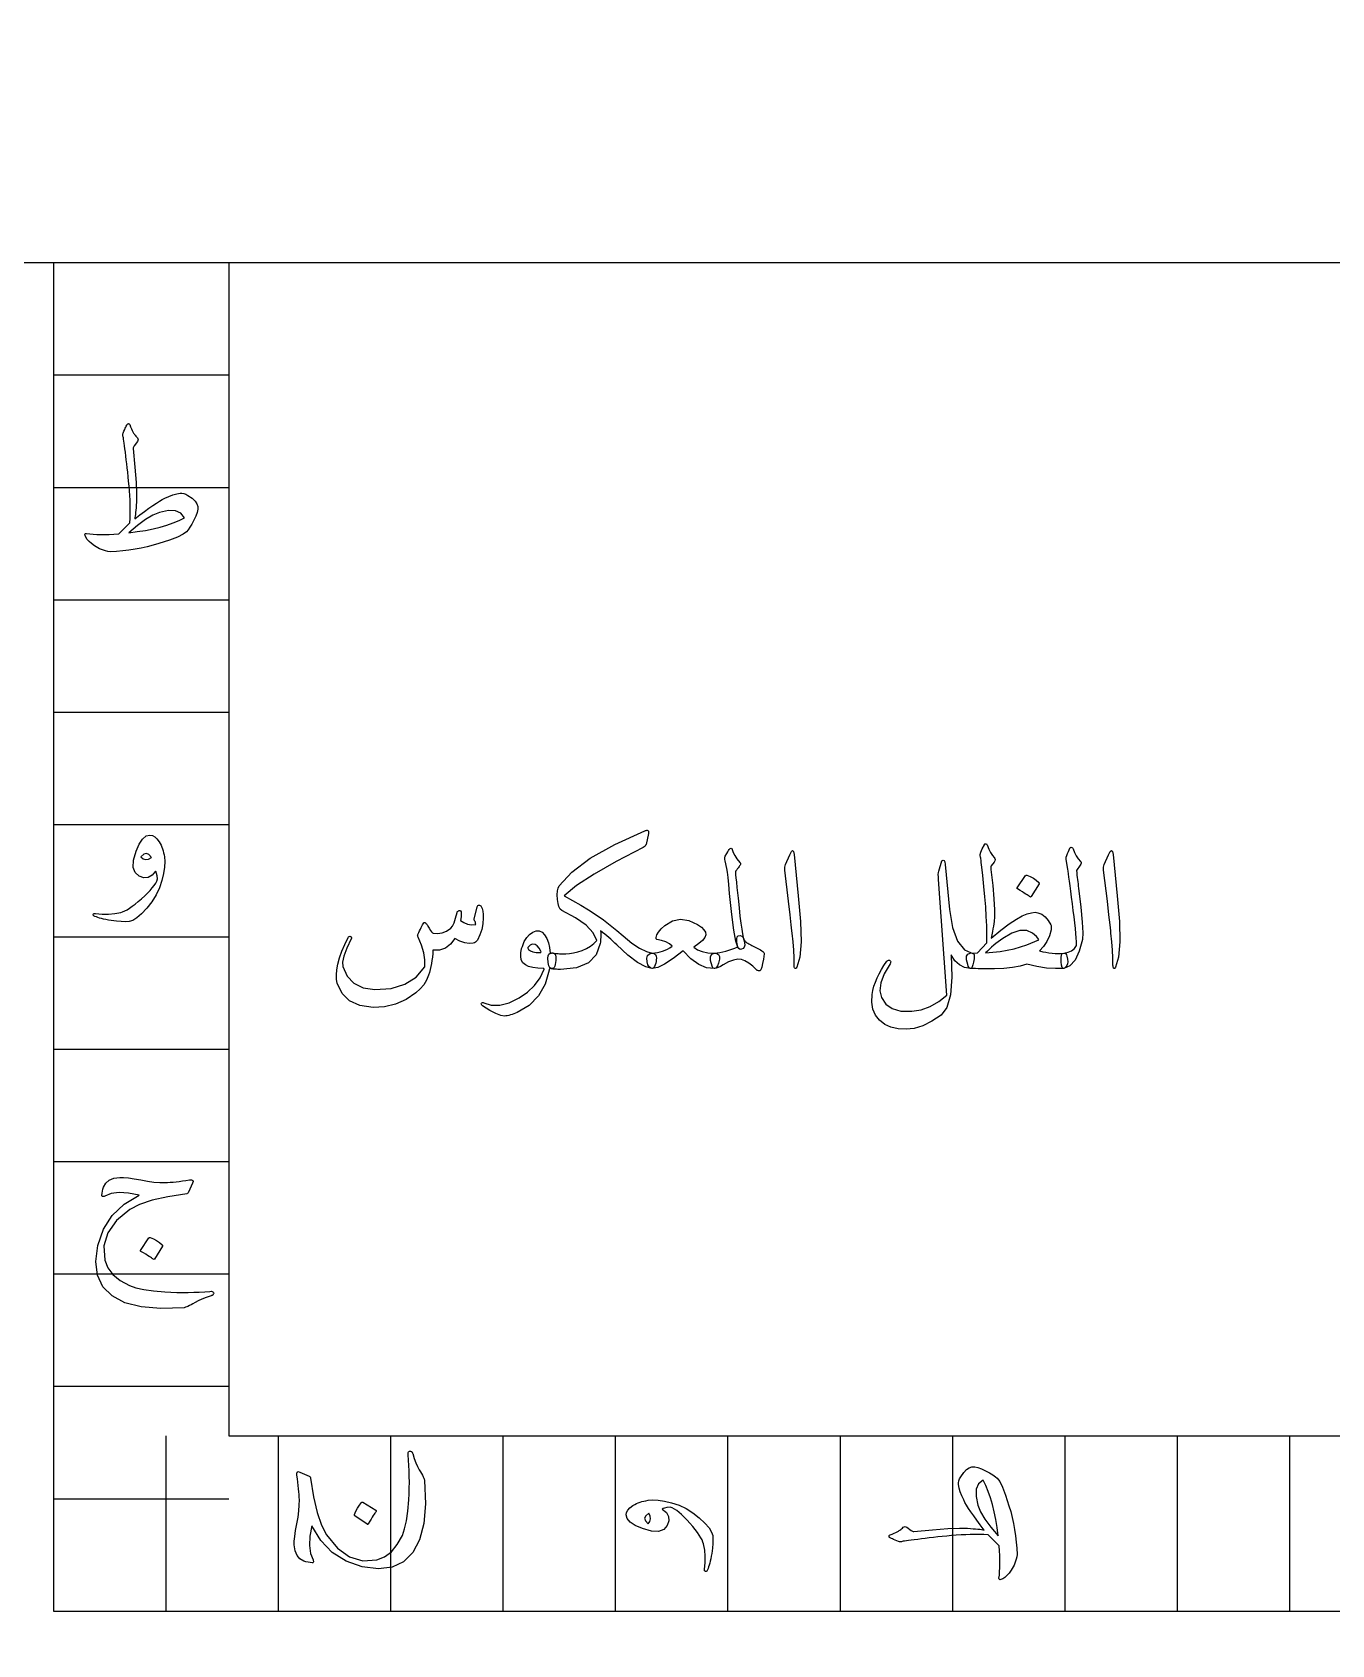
# Model space of a CAD drawing. Header units: millimetres. Extents: x -86 to 86, y -85 to 109.
# Drawn here: x -53.1 to -2.7, y -53.6 to 8.9 of the extents above; entities that cross this region are included whole.
import ezdxf

# ---------------------------------------------------------------- set-up
doc = ezdxf.new("R2010")
doc.units = ezdxf.units.MM
for name, color, linetype in [('CUT_OUTER', 1, 'Continuous'), ('ENGRAVE', 7, 'Continuous'), ('TEXT', 5, 'Continuous')]:
    doc.layers.add(name, color=color, linetype=linetype)

msp = doc.modelspace()

# ---------------------------------------------------------------- linework, layer by layer
at = {"layer": 'CUT_OUTER'}
msp.add_arc((0.0001, -0.0001), 84.9999, 179.936691, 0.00008, dxfattribs=at)
at = {"layer": 'ENGRAVE'}
for points in [[(-76.925, 0), (76.925, 0)], [(-52.309, 0), (-52.309, -52.309), (52.309, -52.309), (52.309, 0)], [(-52.309, 0), (-45.5088, 0)], [(-45.5088, 0), (-45.5088, -45.5088), (45.5088, -45.5088), (45.5088, 0)], [(-52.309, -4.3591), (-45.5088, -4.3591)], [(-52.309, -8.7182), (-45.5088, -8.7182)], [(-52.309, -13.0772), (-45.5088, -13.0772)], [(-52.309, -17.4363), (-45.5088, -17.4363)], [(-52.309, -21.7954), (-45.5088, -21.7954)], [(-52.309, -26.1545), (-45.5088, -26.1545)], [(-52.309, -30.5136), (-45.5088, -30.5136)], [(-52.309, -34.8727), (-45.5088, -34.8727)], [(-52.309, -39.2318), (-45.5088, -39.2318)], [(-52.309, -43.5908), (-45.5088, -43.5908)], [(-47.9499, -52.309), (-47.9499, -45.5088)], [(-43.5908, -52.309), (-43.5908, -45.5088)], [(-39.2318, -52.309), (-39.2318, -45.5088)], [(-34.8727, -52.309), (-34.8727, -45.5088)], [(-30.5136, -52.309), (-30.5136, -45.5088)], [(-26.1545, -52.309), (-26.1545, -45.5088)], [(-21.7954, -52.309), (-21.7954, -45.5088)], [(-17.4363, -52.309), (-17.4363, -45.5088)], [(-13.0772, -52.309), (-13.0772, -45.5088)], [(-8.7182, -52.309), (-8.7182, -45.5088)], [(-4.3591, -52.309), (-4.3591, -45.5088)], [(-52.309, -47.9499), (-45.5088, -47.9499)]]:
    msp.add_lwpolyline(points, dxfattribs=at)
for radius in [83.3, 83.3, 81.0687, 76.925, 76.925]:
    msp.add_circle((0, 0), radius, dxfattribs=at)
at = {"layer": 'TEXT'}
for points in [[(-49.6131, -6.6149), (-49.5818, -6.5433), (-49.5538, -6.48), (-49.5292, -6.4249), (-49.5078, -6.378), (-49.4901, -6.3397), (-49.4765, -6.3105), (-49.467, -6.2904), (-49.4617, -6.2793), (-49.4506, -6.2649), (-49.437, -6.2546), (-49.421, -6.2484), (-49.4025, -6.2464), (-49.3873, -6.2488), (-49.3745, -6.2562), (-49.3642, -6.2686), (-49.3564, -6.2859), (-49.3219, -6.3698), (-49.2906, -6.4438), (-49.2626, -6.508), (-49.238, -6.5622), (-49.2238, -6.5861), (-49.2075, -6.6116), (-49.1892, -6.6388), (-49.1689, -6.6675), (-49.146, -6.698), (-49.1203, -6.7301), (-49.0917, -6.7638), (-49.0603, -6.7992), (-49.0405, -6.8349), (-49.034, -6.8699), (-49.0405, -6.904), (-49.0603, -6.9374), (-49.1853, -7.1019), (-49.2022, -7.1286), (-49.2133, -7.1562), (-49.2186, -7.1845), (-49.2182, -7.2137), (-49.1541, -7.938), (-49.1129, -8.525), (-49.0948, -8.9745), (-49.0998, -9.2867), (-49.1065, -9.4033), (-49.1137, -9.5096), (-49.1214, -9.6057), (-49.1294, -9.6914), (-49.1378, -9.7673), (-49.1466, -9.8337), (-49.1559, -9.8907), (-49.1656, -9.9382), (-48.9688, -9.7877), (-48.7863, -9.6519), (-48.6183, -9.531), (-48.4647, -9.4249), (-48.3259, -9.3332), (-48.2023, -9.2554), (-48.0939, -9.1917), (-48.0008, -9.1419), (-47.835, -9.0679), (-47.6799, -9.0103), (-47.5356, -8.9692), (-47.4019, -8.9445), (-47.3312, -8.9424), (-47.2571, -8.956), (-47.1798, -8.9852), (-47.0992, -9.0301), (-46.9396, -9.1432), (-46.8228, -9.2522), (-46.7488, -9.357), (-46.7175, -9.4578), (-46.7196, -9.5701), (-46.7455, -9.6964), (-46.7952, -9.8366), (-46.8689, -9.9909), (-46.9511, -10.1426), (-47.0268, -10.2689), (-47.0959, -10.3697), (-47.1584, -10.4449), (-47.2867, -10.5399), (-47.5072, -10.6473), (-47.8198, -10.767), (-48.2245, -10.899), (-48.4501, -10.9644), (-48.6794, -11.0224), (-48.9124, -11.073), (-49.1491, -11.1162), (-49.3887, -11.1524), (-49.6303, -11.182), (-49.874, -11.205), (-50.1198, -11.2215), (-50.2097, -11.2034), (-50.295, -11.182), (-50.3758, -11.1573), (-50.4521, -11.1293), (-50.5247, -11.0981), (-50.5944, -11.0635), (-50.6613, -11.0257), (-50.7252, -10.9846), (-50.8375, -10.9023), (-50.9309, -10.82), (-51.0053, -10.7378), (-51.0608, -10.6555), (-51.0913, -10.5872), (-51.097, -10.5403), (-51.0781, -10.5148), (-51.0345, -10.5107), (-50.9113, -10.5253), (-50.7787, -10.5362), (-50.6366, -10.5434), (-50.485, -10.5469), (-50.324, -10.5467), (-50.1535, -10.5428), (-49.9736, -10.5352), (-49.7842, -10.5239), (-49.3498, -10.0961), (-49.3418, -9.9242), (-49.3375, -9.7507), (-49.3369, -9.5754), (-49.34, -9.3986), (-49.3463, -9.2197), (-49.3556, -9.0383), (-49.3677, -8.8544), (-49.3827, -8.6681), (-49.3996, -8.4836), (-49.4173, -8.3053), (-49.4358, -8.1332), (-49.4551, -7.9673), (-49.4745, -7.807), (-49.493, -7.6522), (-49.5106, -7.5027), (-49.5275, -7.3585), (-49.5433, -7.2251), (-49.5579, -7.1076), (-49.5713, -7.0062), (-49.5834, -6.9209), (-49.5943, -6.8512), (-49.604, -6.7967), (-49.6124, -6.7574), (-49.6196, -6.7333), (-49.6242, -6.7062), (-49.6246, -6.6774), (-49.6209, -6.647), (-49.6131, -6.6149)], [(-48.2048, -9.6947), (-48.4594, -9.8004), (-48.7427, -9.9662), (-49.0549, -10.192), (-49.3959, -10.4778), (-49.0654, -10.4369), (-48.7518, -10.3865), (-48.455, -10.3267), (-48.1752, -10.2574), (-47.9125, -10.1794), (-47.6676, -10.0937), (-47.4404, -10.0001), (-47.2308, -9.8987), (-47.3731, -9.7231), (-47.5829, -9.6306), (-47.8601, -9.6211), (-48.2048, -9.6947)], [(-49.1129, -22.8378), (-48.9928, -22.5589), (-48.8628, -22.3607), (-48.723, -22.243), (-48.5733, -22.206), (-48.4795, -22.2225), (-48.389, -22.2718), (-48.3018, -22.3541), (-48.2179, -22.4692), (-48.1776, -22.5359), (-48.1423, -22.6042), (-48.1118, -22.6741), (-48.0863, -22.7456), (-48.0645, -22.8193), (-48.0452, -22.8954), (-48.0283, -22.9739), (-48.0139, -23.0549), (-48.0004, -23.2355), (-48.0123, -23.4481), (-48.0497, -23.6929), (-48.1126, -23.9697), (-48.2056, -24.2563), (-48.3331, -24.5307), (-48.4951, -24.7927), (-48.6917, -25.0423), (-48.8978, -25.2599), (-49.0817, -25.4191), (-49.2433, -25.5199), (-49.3827, -25.5622), (-49.525, -25.5696), (-49.6887, -25.5655), (-49.8738, -25.5499), (-50.0803, -25.5227), (-50.185, -25.5057), (-50.2818, -25.4874), (-50.3709, -25.4678), (-50.4521, -25.4471), (-50.5259, -25.4259), (-50.5928, -25.4051), (-50.6526, -25.3848), (-50.7055, -25.3648), (-50.7367, -25.3475), (-50.7581, -25.3286), (-50.7696, -25.308), (-50.7713, -25.2858), (-50.761, -25.2636), (-50.7433, -25.2496), (-50.7182, -25.2439), (-50.6857, -25.2463), (-50.432, -25.271), (-50.1839, -25.2727), (-49.9417, -25.2513), (-49.7052, -25.2069), (-49.6322, -25.1842), (-49.5514, -25.1493), (-49.4627, -25.102), (-49.3663, -25.0423), (-49.262, -24.9704), (-49.1499, -24.886), (-49.03, -24.7894), (-48.9023, -24.6804), (-48.7773, -24.5677), (-48.6654, -24.4599), (-48.5667, -24.3571), (-48.4812, -24.2592), (-48.4092, -24.1659), (-48.3512, -24.0766), (-48.3072, -23.9915), (-48.2772, -23.9104), (-48.2944, -23.7879), (-48.3134, -23.6966), (-48.3339, -23.6365), (-48.3561, -23.6077), (-48.4898, -23.7653), (-48.6407, -23.8496), (-48.809, -23.8607), (-48.9945, -23.7986), (-49.1475, -23.6645), (-49.2182, -23.4597), (-49.2067, -23.1841), (-49.1129, -22.8378)], [(-32.992, -26.7797), (-32.9784, -26.7809), (-32.9508, -26.7846), (-32.9093, -26.7908), (-32.8538, -26.7994), (-32.8186, -26.8025), (-32.7789, -26.8052), (-32.7347, -26.8074), (-32.686, -26.8093), (-32.6323, -26.8107), (-32.5733, -26.8118), (-32.5089, -26.8124), (-32.4392, -26.8126), (-32.296, -26.8044), (-32.143, -26.7797), (-31.9802, -26.7385), (-31.8074, -26.681), (-31.6413, -26.6073), (-31.4915, -26.5181), (-31.3583, -26.4132), (-31.2415, -26.2927), (-31.3858, -25.9957), (-31.661, -25.7037), (-32.0669, -25.4166), (-32.6037, -25.1345), (-32.6633, -25.0752), (-32.7106, -24.9831), (-32.7456, -24.8581), (-32.7682, -24.7001), (-32.7764, -24.522), (-32.7682, -24.376), (-32.7435, -24.2621), (-32.7024, -24.1803), (-32.2109, -23.6419), (-31.4932, -23.1059), (-30.5492, -22.5725), (-29.3791, -22.0415), (-29.3511, -22.0329), (-29.3265, -22.0267), (-29.3051, -22.023), (-29.287, -22.0218), (-29.2639, -22.0259), (-29.2475, -22.0382), (-29.2376, -22.0588), (-29.2343, -22.0876), (-29.2347, -22.1061), (-29.236, -22.1221), (-29.238, -22.1357), (-29.2409, -22.1468), (-29.333, -22.568), (-29.347, -22.6025), (-29.3692, -22.6338), (-29.3997, -22.6617), (-29.4383, -22.6864), (-30.4867, -23.226), (-31.3484, -23.7196), (-32.0233, -24.1671), (-32.5116, -24.5685), (-32.1821, -24.7425), (-31.865, -24.9222), (-31.5602, -25.1077), (-31.2678, -25.299), (-30.9873, -25.496), (-30.7183, -25.6988), (-30.4608, -25.9073), (-30.2149, -26.1216), (-29.8829, -26.3976), (-29.5847, -26.6003), (-29.3203, -26.7299), (-29.0895, -26.7863), (-29.0204, -26.806), (-28.9711, -26.8455), (-28.9415, -26.9047), (-28.9316, -26.9837), (-28.9345, -27.0441), (-28.9431, -27.1071), (-28.9575, -27.1725), (-28.9777, -27.2403), (-29.0019, -27.3008), (-29.0287, -27.344), (-29.0579, -27.3699), (-29.0895, -27.3785), (-29.3458, -27.3218), (-29.6604, -27.1515), (-30.0335, -26.8677), (-30.4649, -26.4704), (-30.541, -26.3955), (-30.6179, -26.3223), (-30.6957, -26.2507), (-30.7742, -26.1808), (-30.8536, -26.113), (-30.9338, -26.0476), (-31.0148, -25.9846), (-31.0967, -25.9242), (-31.0913, -25.9896), (-31.0885, -26.0541), (-31.0881, -26.1179), (-31.0901, -26.1808), (-31.0938, -26.2425), (-31.0983, -26.3026), (-31.1037, -26.361), (-31.1098, -26.4177), (-31.2604, -26.8554), (-31.5672, -27.1679), (-32.0303, -27.3555), (-32.6498, -27.418), (-32.7043, -27.4176), (-32.7559, -27.4164), (-32.8046, -27.4143), (-32.8505, -27.4114), (-32.8935, -27.4077), (-32.9336, -27.4032), (-32.9708, -27.3979), (-33.0051, -27.3917), (-33.0627, -27.3539), (-33.1038, -27.2732), (-33.1285, -27.1498), (-33.1367, -26.9837), (-33.1277, -26.8944), (-33.1005, -26.8307), (-33.0553, -26.7924), (-32.992, -26.7797)], [(-48.5141, -23.0813), (-48.6111, -22.9636), (-48.7115, -22.92), (-48.8151, -22.9505), (-48.9221, -23.0549), (-48.8349, -23.1257), (-48.7378, -23.1537), (-48.6309, -23.1388), (-48.5141, -23.0813)], [(-25.8057, -24.2461), (-25.7642, -24.6607), (-25.7251, -25.0292), (-25.6885, -25.3516), (-25.6544, -25.628), (-25.6227, -25.858), (-25.5935, -26.041), (-25.5668, -26.1771), (-25.5425, -26.2664), (-25.5071, -26.3815), (-25.4997, -26.477), (-25.5203, -26.5526), (-25.5688, -26.6086), (-25.6284, -26.6394), (-25.6823, -26.6398), (-25.7304, -26.6098), (-25.7728, -26.5493), (-25.8473, -26.3186), (-25.9258, -25.8962), (-26.0085, -25.2821), (-26.0953, -24.4764), (-26.1261, -24.1297), (-26.1529, -23.8529), (-26.1755, -23.646), (-26.194, -23.509), (-26.2664, -23.2063), (-26.2758, -23.1528), (-26.2779, -23.1043), (-26.2725, -23.0607), (-26.2598, -23.022), (-26.2034, -22.9274), (-26.1594, -22.8542), (-26.1278, -22.8024), (-26.1084, -22.772), (-26.0689, -22.7271), (-26.036, -22.7111), (-26.0097, -22.7238), (-25.99, -22.7654), (-25.9542, -22.883), (-25.8929, -23.0056), (-25.8061, -23.1331), (-25.6938, -23.2655), (-25.6733, -23.2918), (-25.6642, -23.3182), (-25.6667, -23.3445), (-25.6807, -23.3708), (-25.7031, -23.4027), (-25.7243, -23.4325), (-25.7442, -23.4603), (-25.7629, -23.486), (-25.7804, -23.5096), (-25.7967, -23.5312), (-25.8117, -23.5508), (-25.8255, -23.5682), (-25.8452, -23.5979), (-25.8584, -23.6275), (-25.8649, -23.6571), (-25.8649, -23.6867), (-25.8563, -23.7513), (-25.8436, -23.866), (-25.8267, -24.031), (-25.8057, -24.2461)], [(-23.7591, -22.9694), (-23.6962, -22.8476), (-23.6456, -22.8049), (-23.6073, -22.8411), (-23.5814, -22.9562), (-23.43, -24.5685), (-23.34, -25.5581), (-23.3198, -26.3486), (-23.3696, -26.9401), (-23.4893, -27.3325), (-23.5111, -27.3645), (-23.5304, -27.3818), (-23.5473, -27.3843), (-23.5617, -27.3719), (-23.5732, -27.3526), (-23.5814, -27.3275), (-23.5863, -27.2967), (-23.588, -27.2601), (-23.588, -26.975), (-23.6011, -26.6727), (-23.6275, -26.3532), (-23.667, -26.0163), (-23.6756, -25.9283), (-23.7015, -25.6906), (-23.7447, -25.3031), (-23.8052, -24.7659), (-23.9499, -23.5748), (-23.9532, -23.5115), (-23.9499, -23.4531), (-23.9401, -23.3996), (-23.9236, -23.3511)], [(-14.5591, -27.2206), (-14.8232, -27.293), (-15.1218, -27.3456), (-15.4549, -27.3785), (-15.8226, -27.3917), (-16.0071, -27.3942), (-16.1722, -27.395), (-16.318, -27.3942), (-16.4445, -27.3917), (-16.5517, -27.3884), (-16.6395, -27.3851), (-16.708, -27.3818), (-16.7571, -27.3785), (-16.783, -27.3641), (-16.8081, -27.3341), (-16.8324, -27.2885), (-16.8558, -27.2272), (-16.9015, -27.0417), (-16.9002, -26.9064), (-16.8521, -26.8212), (-16.7571, -26.7863), (-16.4741, -26.7797), (-16.1122, -26.3914), (-16.1126, -26.0673), (-16.1204, -25.7267), (-16.1356, -25.3697), (-16.1583, -24.9963), (-16.1883, -24.6068), (-16.2257, -24.2016), (-16.2705, -23.7809), (-16.3228, -23.3445), (-16.3291, -23.282), (-16.3351, -23.226), (-16.3407, -23.1767), (-16.3458, -23.1339), (-16.3509, -23.0977), (-16.3565, -23.0681), (-16.3625, -23.0451), (-16.3688, -23.0286), (-16.3688, -22.9661), (-16.3425, -22.8707), (-16.2899, -22.7424), (-16.2109, -22.5811), (-16.2002, -22.5638), (-16.1879, -22.5515), (-16.1739, -22.5441), (-16.1583, -22.5416), (-16.1426, -22.5445), (-16.1286, -22.5532), (-16.1163, -22.5675), (-16.1056, -22.5877), (-16.0365, -22.7518), (-15.9674, -22.8888), (-15.8983, -22.9986), (-15.8292, -23.0813), (-15.7996, -23.1191), (-15.7897, -23.1602), (-15.7996, -23.2047), (-15.8292, -23.2524), (-15.9411, -23.3971), (-15.9547, -23.421), (-15.9625, -23.4531), (-15.9645, -23.4934), (-15.9608, -23.5419), (-15.888, -24.1638), (-15.8407, -24.687), (-15.8189, -25.1114), (-15.8226, -25.4372), (-15.8276, -25.4954), (-15.8358, -25.5647), (-15.8473, -25.6451), (-15.8621, -25.7366), (-15.8798, -25.8388), (-15.9, -25.9513), (-15.9226, -26.0741), (-15.9477, -26.2071), (-15.5689, -25.8991), (-15.2419, -25.6527), (-14.9667, -25.468), (-14.7434, -25.3451), (-14.5497, -25.2657), (-14.3831, -25.2184), (-14.2436, -25.2032), (-14.1314, -25.22), (-13.9845, -25.2813), (-13.8533, -25.3796), (-13.7377, -25.5149), (-13.6378, -25.6873), (-13.6246, -25.7214), (-13.6181, -25.7646), (-13.6181, -25.8168), (-13.6246, -25.8781), (-13.6872, -26.1195), (-13.7826, -26.3371), (-13.9109, -26.5308), (-14.0721, -26.7007), (-13.9479, -26.7309), (-13.8254, -26.7558), (-13.7044, -26.7754), (-13.5852, -26.7895), (-13.4675, -26.798), (-13.3515, -26.8002), (-13.2372, -26.7963), (-13.1245, -26.7863), (-13.0825, -26.7887), (-13.0488, -26.8093), (-13.0233, -26.848), (-13.006, -26.9047), (-12.9842, -27.0236), (-12.9781, -27.1235), (-12.9875, -27.2046), (-13.0126, -27.2667), (-13.0468, -27.3156), (-13.0768, -27.3506), (-13.1027, -27.3715), (-13.1245, -27.3785), (-13.456, -27.3884), (-13.8056, -27.3654), (-14.1733, -27.3094), (-14.5591, -27.2206)], [(-13.0258, -23.0352), (-12.9814, -22.9278), (-12.9468, -22.8427), (-12.9221, -22.7798), (-12.9073, -22.7391), (-12.8958, -22.7131), (-12.881, -22.6946), (-12.8629, -22.6835), (-12.8415, -22.6798), (-12.8173, -22.6839), (-12.7971, -22.6963), (-12.7811, -22.7168), (-12.7691, -22.7456), (-12.7144, -22.8867), (-12.649, -23.0138), (-12.5729, -23.1269), (-12.4862, -23.226), (-12.4619, -23.2577), (-12.4549, -23.2935), (-12.4652, -23.3334), (-12.4927, -23.3774), (-12.6375, -23.5814), (-12.6276, -23.6727), (-12.6178, -23.7624), (-12.6079, -23.8504), (-12.598, -23.9368), (-12.5882, -24.0215), (-12.5783, -24.1046), (-12.5684, -24.186), (-12.5585, -24.2658), (-12.4676, -25.0045), (-12.4121, -25.582), (-12.392, -25.9982), (-12.4072, -26.2532), (-12.5314, -26.7159), (-12.6935, -27.0577), (-12.8933, -27.2786), (-13.1311, -27.3785), (-13.1377, -27.3785), (-13.1442, -27.3785), (-13.1508, -27.3785), (-13.1574, -27.3785), (-13.1965, -27.3415), (-13.2216, -27.2568), (-13.2327, -27.1243), (-13.2298, -26.9442), (-13.2236, -26.8776), (-13.2051, -26.829), (-13.1743, -26.7986), (-13.1311, -26.7863), (-12.9641, -26.7529), (-12.8251, -26.6925), (-12.714, -26.6049), (-12.6309, -26.4901), (-12.6365, -26.3523), (-12.6466, -26.1956), (-12.6612, -26.02), (-12.6803, -25.8255), (-12.7035, -25.6128), (-12.7305, -25.3829), (-12.7611, -25.1357), (-12.7955, -24.8712), (-12.8271, -24.6113), (-12.8563, -24.3777), (-12.8831, -24.1704), (-12.9073, -23.9894), (-12.9283, -23.8348), (-12.9452, -23.7064), (-12.9579, -23.6044), (-12.9666, -23.5288), (-13.0324, -23.1537), (-13.0344, -23.1166), (-13.034, -23.0846), (-13.0311, -23.0574), (-13.0258, -23.0352)], [(-11.3937, -22.9694), (-11.3308, -22.8476), (-11.2802, -22.8049), (-11.242, -22.8411), (-11.2161, -22.9562), (-11.0647, -24.5685), (-10.9746, -25.5581), (-10.9545, -26.3486), (-11.0042, -26.9401), (-11.1239, -27.3325), (-11.1457, -27.3645), (-11.1651, -27.3818), (-11.1819, -27.3843), (-11.1963, -27.3719), (-11.2078, -27.3526), (-11.2161, -27.3275), (-11.221, -27.2967), (-11.2226, -27.2601), (-11.2226, -26.975), (-11.2358, -26.6727), (-11.2621, -26.3532), (-11.3016, -26.0163), (-11.3102, -25.9283), (-11.3362, -25.6906), (-11.3793, -25.3031), (-11.4398, -24.7659), (-11.5846, -23.5748), (-11.5879, -23.5115), (-11.5846, -23.4531), (-11.5747, -23.3996), (-11.5583, -23.3511)], [(-17.56, -25.0884), (-17.4427, -25.7958), (-17.249, -26.319), (-16.9788, -26.6579), (-16.6321, -26.8126), (-16.6099, -26.8455), (-16.6025, -26.9113), (-16.6099, -27.01), (-16.6321, -27.1416), (-16.6543, -27.2453), (-16.6814, -27.3193), (-16.7135, -27.3637), (-16.7505, -27.3785), (-16.9751, -27.3456), (-17.175, -27.2469), (-17.3502, -27.0824), (-17.5007, -26.8521), (-17.4658, -27.724), (-17.5188, -28.4051), (-17.6599, -28.8954), (-17.889, -29.1948), (-18.2526, -29.4313), (-18.5997, -29.6012), (-18.9304, -29.7044), (-19.2446, -29.741), (-19.5585, -29.7242), (-19.8353, -29.6604), (-20.0751, -29.5498), (-20.2778, -29.3923), (-20.4337, -29.194), (-20.5328, -28.9612), (-20.5752, -28.6939), (-20.5608, -28.392), (-20.5318, -28.2307), (-20.4909, -28.0695), (-20.438, -27.9083), (-20.3733, -27.7471), (-20.2961, -27.5858), (-20.2063, -27.4246), (-20.1037, -27.2634), (-19.9883, -27.1021), (-19.971, -27.0849), (-19.9521, -27.0725), (-19.9315, -27.0651), (-19.9093, -27.0627), (-19.8908, -27.0651), (-19.8748, -27.0725), (-19.8612, -27.0849), (-19.8501, -27.1021), (-19.8439, -27.1231), (-19.8451, -27.1466), (-19.8538, -27.1725), (-19.8698, -27.2008), (-20.0956, -27.5912), (-20.2268, -27.9395), (-20.2634, -28.246), (-20.2054, -28.5104), (-20.0356, -28.7658), (-19.7826, -28.9398), (-19.4466, -29.0324), (-19.0275, -29.0435), (-18.6565, -28.9842), (-18.3069, -28.8592), (-17.9787, -28.6684), (-17.6718, -28.4117), (-17.9877, -23.9368), (-17.9947, -23.8298), (-17.9959, -23.7393), (-17.9914, -23.6653), (-17.9811, -23.6077), (-17.8561, -23.2129), (-17.8084, -23.1792), (-17.7705, -23.1898), (-17.7426, -23.245), (-17.7245, -23.3445)], [(-14.6118, -23.7788), (-14.6035, -23.7706), (-14.592, -23.7657), (-14.5772, -23.764), (-14.5591, -23.7657), (-14.4312, -23.8175), (-14.3107, -23.8808), (-14.1976, -23.9557), (-14.0919, -24.0421), (-14.0816, -24.0552), (-14.0771, -24.0684), (-14.0783, -24.0815), (-14.0853, -24.0947), (-14.3946, -24.5948), (-14.4061, -24.6068), (-14.4209, -24.6097), (-14.439, -24.6035), (-14.4604, -24.5883), (-14.4789, -24.5751), (-14.5081, -24.5554), (-14.548, -24.529), (-14.5986, -24.4961), (-14.6607, -24.4567), (-14.7352, -24.4106), (-14.8219, -24.3579), (-14.9211, -24.2987), (-14.9342, -24.2888), (-14.9408, -24.279), (-14.9408, -24.2691), (-14.9342, -24.2592)], [(-35.8809, -24.9897), (-35.8694, -24.9609), (-35.8546, -24.9403), (-35.8365, -24.928), (-35.8151, -24.9239), (-35.7876, -24.9272), (-35.7641, -24.9371), (-35.7448, -24.9535), (-35.7296, -24.9765), (-35.6921, -25.0588), (-35.6654, -25.1608), (-35.6494, -25.2825), (-35.644, -25.424), (-35.6584, -25.6552), (-35.7016, -25.8748), (-35.7736, -26.0829), (-35.8744, -26.2795), (-35.9089, -26.3268), (-35.9467, -26.3634), (-35.9879, -26.3894), (-36.0323, -26.4046), (-36.1931, -26.4149), (-36.3663, -26.3865), (-36.5518, -26.3194), (-36.7496, -26.2137), (-36.9162, -26.442), (-37.1132, -26.5938), (-37.3406, -26.669), (-37.5985, -26.6678), (-37.607, -26.8066), (-37.6191, -26.9401), (-37.6349, -27.0682), (-37.6545, -27.191), (-37.6777, -27.3092), (-37.7046, -27.4238), (-37.7353, -27.5346), (-37.7696, -27.6418), (-37.8494, -27.8351), (-37.9572, -28.0136), (-38.0929, -28.1773), (-38.2566, -28.3262), (-38.6395, -28.5812), (-39.0447, -28.7605), (-39.472, -28.8641), (-39.9216, -28.8921), (-40.4279, -28.8234), (-40.8281, -28.6437), (-41.1221, -28.3529), (-41.3101, -27.9511), (-41.3356, -27.8063), (-41.3397, -27.6352), (-41.3224, -27.4378), (-41.2838, -27.214), (-41.2217, -26.9689), (-41.1341, -26.7139), (-41.021, -26.449), (-40.8824, -26.1742), (-40.8712, -26.157), (-40.8577, -26.1446), (-40.8416, -26.1372), (-40.8231, -26.1348), (-40.8046, -26.1364), (-40.7886, -26.1413), (-40.775, -26.1496), (-40.7639, -26.1611), (-40.7565, -26.1779), (-40.754, -26.1956), (-40.7565, -26.2141), (-40.7639, -26.2335), (-40.9399, -26.5991), (-41.0535, -26.8998), (-41.1045, -27.1355), (-41.0929, -27.3061), (-40.9268, -27.6825), (-40.6652, -27.956), (-40.3082, -28.1267), (-39.8557, -28.1946), (-39.2232, -28.1542), (-38.6877, -27.9938), (-38.2492, -27.7133), (-37.9078, -27.3127), (-37.9091, -27.0487), (-37.9522, -26.7698), (-38.0374, -26.4761), (-38.1645, -26.1677), (-38.1805, -26.1364), (-38.1892, -26.1084), (-38.1904, -26.0838), (-38.1842, -26.0624), (-38.1488, -25.989), (-38.1151, -25.9201), (-38.083, -25.8557), (-38.0526, -25.7958), (-38.0238, -25.7413), (-37.9967, -25.693), (-37.9712, -25.6509), (-37.9473, -25.6149), (-37.9337, -25.5997), (-37.9193, -25.5935), (-37.9041, -25.5964), (-37.8881, -25.6083), (-37.8799, -25.6173), (-37.8683, -25.6313), (-37.8535, -25.6502), (-37.8354, -25.6741), (-37.8149, -25.7029), (-37.7927, -25.7366), (-37.7688, -25.7753), (-37.7433, -25.8189), (-37.6915, -25.9028), (-37.6479, -25.9637), (-37.6125, -26.0015), (-37.5854, -26.0163), (-37.4143, -26.0307), (-37.2432, -26.0015), (-37.0721, -25.9287), (-36.901, -25.8123), (-36.8389, -25.735), (-36.7776, -25.6083), (-36.7171, -25.4323), (-36.6575, -25.2069), (-36.6517, -25.1855), (-36.641, -25.1674), (-36.6254, -25.1526), (-36.6048, -25.1411), (-36.5855, -25.1337), (-36.567, -25.1312), (-36.5493, -25.1337), (-36.5324, -25.1411), (-36.5073, -25.1822), (-36.4979, -25.2595), (-36.5041, -25.373), (-36.5259, -25.5227), (-36.393, -25.6042), (-36.2511, -25.6576), (-36.1002, -25.6831), (-35.9402, -25.6807), (-35.9422, -25.6326), (-35.9484, -25.5935), (-35.9587, -25.5635), (-35.9731, -25.5425), (-35.9895, -25.5227), (-35.9994, -25.503), (-36.0027, -25.4833), (-35.9994, -25.4635)], [(-26.681, -26.7863), (-26.5847, -26.8007), (-26.5197, -26.8438), (-26.486, -26.9158), (-26.4835, -27.0166), (-26.5156, -27.1725), (-26.5592, -27.2848), (-26.6143, -27.3534), (-26.681, -27.3785), (-26.9841, -27.351), (-27.288, -27.2288), (-27.5928, -27.0121), (-27.8984, -26.7007), (-28.2838, -26.9997), (-28.6108, -27.2124), (-28.8794, -27.3386), (-29.0895, -27.3785), (-29.1591, -27.3629), (-29.2162, -27.316), (-29.2611, -27.2379), (-29.2935, -27.1285), (-29.303, -26.9837), (-29.2722, -26.8784), (-29.201, -26.8126), (-29.0895, -26.7863), (-28.9882, -26.7764), (-28.888, -26.7599), (-28.7891, -26.7369), (-28.6914, -26.7073), (-28.595, -26.6707), (-28.4997, -26.6267), (-28.4058, -26.5753), (-28.313, -26.5164), (-28.4269, -26.4235), (-28.5647, -26.3486), (-28.7264, -26.2919), (-28.9119, -26.2532), (-28.9287, -26.2462), (-28.9398, -26.2318), (-28.9452, -26.21), (-28.9448, -26.1808), (-28.9135, -26.0801), (-28.8461, -25.9686), (-28.7424, -25.8464), (-28.6026, -25.7136), (-28.3109, -25.5388), (-28.0021, -25.475), (-27.6759, -25.5223), (-27.3325, -25.6807), (-27.1869, -25.7819), (-27.0857, -25.8814), (-27.0289, -25.9793), (-27.0166, -26.0755), (-27.0528, -26.1792), (-27.1416, -26.2927), (-27.2831, -26.4161), (-27.4772, -26.5493), (-27.3386, -26.653), (-27.1597, -26.727), (-26.9405, -26.7715), (-26.681, -26.7863)], [(-33.0907, -27.4509), (-33.2449, -27.9926), (-33.5036, -28.4463), (-33.8668, -28.8119), (-34.3344, -29.0895), (-34.3998, -29.1177), (-34.4644, -29.143), (-34.5282, -29.1654), (-34.5911, -29.185), (-34.6528, -29.2012), (-34.7128, -29.2138), (-34.7712, -29.2226), (-34.828, -29.2277), (-34.9695, -29.2076), (-35.157, -29.134), (-35.3907, -29.0069), (-35.6704, -28.8263), (-35.7004, -28.8004), (-35.7181, -28.7753), (-35.7234, -28.751), (-35.7164, -28.7276), (-35.7008, -28.7095), (-35.6802, -28.7013), (-35.6547, -28.7029), (-35.6243, -28.7144), (-35.3335, -28.8086), (-35.0073, -28.8082), (-34.6458, -28.7132), (-34.2489, -28.5236), (-33.9248, -28.3035), (-33.6566, -28.0448), (-33.4444, -27.7475), (-33.2881, -27.4114), (-33.2893, -27.3995), (-33.293, -27.39), (-33.2992, -27.3831), (-33.3078, -27.3785), (-33.5345, -27.3654), (-33.7274, -27.339), (-33.8865, -27.2996), (-34.012, -27.2469), (-34.1091, -27.1655), (-34.1699, -27.0528), (-34.1946, -26.9088), (-34.1831, -26.7336), (-34.1794, -26.7104), (-34.1749, -26.6867), (-34.1695, -26.6627), (-34.1633, -26.6382), (-34.1564, -26.6129), (-34.1485, -26.5864), (-34.1399, -26.5586), (-34.1304, -26.5296), (-34.0531, -26.3416), (-33.9593, -26.1858), (-33.8491, -26.062), (-33.7224, -25.9702), (-33.5929, -25.9201), (-33.474, -25.9209), (-33.3658, -25.9727), (-33.2684, -26.0755), (-33.1832, -26.2187), (-33.1186, -26.3848), (-33.0746, -26.574), (-33.0512, -26.7863), (-33.0382, -26.7861), (-33.0257, -26.7854), (-33.0136, -26.7844), (-33.0018, -26.783), (-32.9901, -26.7815), (-32.978, -26.7805), (-32.9654, -26.7799), (-32.9525, -26.7797), (-32.9081, -26.7891), (-32.8735, -26.8175), (-32.8488, -26.8648), (-32.834, -26.931), (-32.8279, -27.0038), (-32.8291, -27.0775), (-32.8377, -27.1519), (-32.8538, -27.2272), (-32.8747, -27.2934), (-32.8982, -27.3407), (-32.9241, -27.3691), (-32.9525, -27.3785), (-33.0775, -27.3785), (-33.0783, -27.3905), (-33.0808, -27.4065), (-33.0849, -27.4267), (-33.0907, -27.4509)], [(-25.7531, -26.115), (-25.6757, -26.1084), (-25.6149, -26.1282), (-25.5705, -26.1742), (-25.5425, -26.2466), (-25.5297, -26.2824), (-25.5046, -26.3174), (-25.4672, -26.3515), (-25.4174, -26.3848), (-25.3862, -26.4023), (-25.3516, -26.4218), (-25.3138, -26.4434), (-25.2727, -26.4671), (-25.2283, -26.492), (-25.1805, -26.5173), (-25.1295, -26.543), (-25.0752, -26.5691), (-24.9741, -26.618), (-24.8943, -26.6596), (-24.8359, -26.6937), (-24.7989, -26.7204), (-24.7738, -26.7439), (-24.7577, -26.7682), (-24.7507, -26.7932), (-24.7528, -26.8192), (-24.7803, -27.0158), (-24.8104, -27.1844), (-24.8429, -27.3251), (-24.8778, -27.4378), (-24.8869, -27.4522), (-24.9009, -27.4624), (-24.9198, -27.4686), (-24.9436, -27.4707), (-24.9737, -27.4694), (-24.9979, -27.4657), (-25.0164, -27.4596), (-25.0292, -27.4509), (-25.1953, -27.2967), (-25.3516, -27.1762), (-25.4981, -27.0894), (-25.6346, -27.0363), (-25.7728, -27.0248), (-25.9373, -27.0561), (-26.1282, -27.1301), (-26.3453, -27.2469), (-26.4502, -27.3045), (-26.5411, -27.3456), (-26.618, -27.3703), (-26.681, -27.3785), (-26.7114, -27.3732), (-26.7369, -27.3571), (-26.7575, -27.3304), (-26.7731, -27.293), (-26.8266, -27.0787), (-26.829, -26.9228), (-26.7805, -26.8253), (-26.681, -26.7863), (-26.5744, -26.7739), (-26.4654, -26.7566), (-26.354, -26.7344), (-26.2401, -26.7073), (-26.1241, -26.6748), (-26.0064, -26.6365), (-25.8872, -26.5925), (-25.7662, -26.5428), (-25.8049, -26.3655), (-25.8156, -26.2351), (-25.7983, -26.1516), (-25.7531, -26.115)], [(-14.3419, -26.0163), (-14.5694, -25.9127), (-14.8372, -25.911), (-15.1452, -26.0114), (-15.4936, -26.2137), (-15.5847, -26.2775), (-15.6737, -26.3437), (-15.7607, -26.4124), (-15.8457, -26.4835), (-15.9285, -26.5563), (-16.0094, -26.63), (-16.0881, -26.7044), (-16.1648, -26.7797), (-15.5939, -26.7229), (-15.0593, -26.6184), (-14.5608, -26.4663), (-14.0985, -26.2664), (-14.1384, -26.2063), (-14.1922, -26.1446), (-14.2601, -26.0813), (-14.3419, -26.0163)], [(-33.4066, -26.7139), (-33.4757, -26.5934), (-33.5513, -26.5082), (-33.6336, -26.4585), (-33.7224, -26.4441), (-33.7755, -26.458), (-33.8228, -26.4803), (-33.8643, -26.5107), (-33.9001, -26.5493), (-33.9116, -26.5699), (-33.9133, -26.5921), (-33.905, -26.616), (-33.887, -26.6415), (-33.8191, -26.7011), (-33.7208, -26.7418), (-33.592, -26.7636), (-33.4329, -26.7665), (-33.4164, -26.7632), (-33.4066, -26.7534), (-33.4033, -26.7369), (-33.4066, -26.7139)], [(-46.9182, -35.7044), (-47.0762, -36.0598), (-47.0906, -36.0832), (-47.1074, -36.1009), (-47.1267, -36.1129), (-47.1485, -36.119), (-47.8786, -36.2342), (-48.4894, -36.3757), (-48.9809, -36.5435), (-49.3531, -36.7376), (-49.8751, -37.1633), (-50.2103, -37.631), (-50.3587, -38.1406), (-50.3205, -38.6921), (-50.2045, -38.9907), (-50.0079, -39.2548), (-49.7307, -39.4843), (-49.3729, -39.6792), (-49.1216, -39.7664), (-48.8086, -39.8372), (-48.4339, -39.8915), (-47.9975, -39.9293), (-47.7655, -39.9404), (-47.5368, -39.9474), (-47.3114, -39.9503), (-47.0893, -39.9491), (-46.8713, -39.9441), (-46.6583, -39.9359), (-46.4502, -39.9244), (-46.247, -39.9096), (-46.1993, -39.9063), (-46.1614, -39.9096), (-46.1335, -39.9194), (-46.1154, -39.9359), (-46.1055, -39.9561), (-46.1022, -39.977), (-46.1055, -39.9988), (-46.1154, -40.0214), (-46.1226, -40.0336), (-46.131, -40.0437), (-46.1407, -40.0517), (-46.1516, -40.0576), (-46.1633, -40.0628), (-46.1754, -40.0683), (-46.188, -40.0743), (-46.2009, -40.0807), (-46.3905, -40.1411), (-46.5579, -40.2041), (-46.7031, -40.2695), (-46.8261, -40.3373), (-46.9049, -40.3863), (-46.9766, -40.4278), (-47.0414, -40.462), (-47.0992, -40.4887), (-47.1492, -40.5092), (-47.1905, -40.5249), (-47.2232, -40.5356), (-47.2473, -40.5413), (-48.1472, -40.5746), (-48.9122, -40.5101), (-49.5423, -40.3476), (-50.0375, -40.0873), (-50.3954, -39.7302), (-50.6068, -39.2844), (-50.6717, -38.7497), (-50.5903, -38.1262), (-50.3748, -37.4981), (-50.0375, -36.963), (-49.5785, -36.5209), (-48.9978, -36.1717), (-49.4091, -36.0931), (-49.7677, -36.0746), (-50.0737, -36.1161), (-50.3271, -36.2177), (-50.3493, -36.226), (-50.3699, -36.2309), (-50.3888, -36.2325), (-50.406, -36.2309), (-50.4204, -36.2256), (-50.4307, -36.2161), (-50.4369, -36.2025), (-50.439, -36.1848), (-50.4299, -36.103), (-50.4159, -36.022), (-50.397, -35.9418), (-50.3731, -35.8624), (-50.2892, -35.7081), (-50.156, -35.5942), (-49.9734, -35.5206), (-49.7414, -35.4873), (-49.5946, -35.4885), (-49.4107, -35.5054), (-49.1898, -35.5379), (-48.9319, -35.586), (-48.6658, -35.6341), (-48.4203, -35.6666), (-48.1953, -35.6835), (-47.9909, -35.6847), (-47.8926, -35.6804), (-47.7885, -35.674), (-47.6787, -35.6656), (-47.5631, -35.6551), (-47.4418, -35.6421), (-47.3147, -35.6263), (-47.1819, -35.6076), (-47.0433, -35.586), (-46.9639, -35.5835), (-46.9166, -35.6024), (-46.9014, -35.6427), (-46.9182, -35.7044)], [(-48.6161, -37.8366), (-48.6078, -37.8284), (-48.5963, -37.8235), (-48.5815, -37.8218), (-48.5634, -37.8235), (-48.4355, -37.8753), (-48.315, -37.9386), (-48.2019, -38.0135), (-48.0962, -38.0999), (-48.0859, -38.113), (-48.0814, -38.1262), (-48.0826, -38.1393), (-48.0896, -38.1525), (-48.3989, -38.6526), (-48.4104, -38.6646), (-48.4252, -38.6674), (-48.4433, -38.6613), (-48.4647, -38.6461), (-48.4832, -38.6329), (-48.5124, -38.6132), (-48.5523, -38.5868), (-48.6029, -38.5539), (-48.665, -38.5144), (-48.7395, -38.4684), (-48.8262, -38.4157), (-48.9254, -38.3565), (-48.9385, -38.3466), (-48.9451, -38.3368), (-48.9451, -38.3269), (-48.9385, -38.317)], [(-42.7591, -46.9182), (-42.4037, -47.0762), (-42.3803, -47.0906), (-42.3626, -47.1074), (-42.3506, -47.1267), (-42.3445, -47.1485), (-42.2293, -47.8786), (-42.0878, -48.4894), (-41.92, -48.9809), (-41.7259, -49.3531), (-41.3002, -49.8751), (-40.8325, -50.2103), (-40.3229, -50.3587), (-39.7714, -50.3205), (-39.4728, -50.2045), (-39.2087, -50.0079), (-38.9792, -49.7307), (-38.7843, -49.3729), (-38.6971, -49.1216), (-38.6263, -48.8086), (-38.572, -48.4339), (-38.5342, -47.9975), (-38.5231, -47.7655), (-38.5161, -47.5368), (-38.5132, -47.3114), (-38.5144, -47.0893), (-38.5194, -46.8713), (-38.5276, -46.6583), (-38.5391, -46.4502), (-38.5539, -46.247), (-38.5572, -46.1993), (-38.5539, -46.1614), (-38.5441, -46.1335), (-38.5276, -46.1154), (-38.5074, -46.1055), (-38.4865, -46.1022), (-38.4647, -46.1055), (-38.4421, -46.1154), (-38.4299, -46.1226), (-38.4198, -46.131), (-38.4118, -46.1407), (-38.4059, -46.1516), (-38.4007, -46.1633), (-38.3952, -46.1754), (-38.3892, -46.188), (-38.3828, -46.2009), (-38.3224, -46.3905), (-38.2594, -46.5579), (-38.194, -46.7031), (-38.1262, -46.8261), (-38.0772, -46.9049), (-38.0357, -46.9766), (-38.0015, -47.0414), (-37.9748, -47.0992), (-37.9543, -47.1492), (-37.9386, -47.1905), (-37.9279, -47.2232), (-37.9222, -47.2473), (-37.8889, -48.1472), (-37.9534, -48.9122), (-38.1159, -49.5423), (-38.3762, -50.0375), (-38.7333, -50.3954), (-39.1791, -50.6068), (-39.7138, -50.6717), (-40.3373, -50.5903), (-40.9654, -50.3748), (-41.5005, -50.0375), (-41.9426, -49.5785), (-42.2918, -48.9978), (-42.3704, -49.4091), (-42.3889, -49.7677), (-42.3474, -50.0737), (-42.2458, -50.3271), (-42.2375, -50.3493), (-42.2326, -50.3699), (-42.231, -50.3888), (-42.2326, -50.406), (-42.2379, -50.4204), (-42.2474, -50.4307), (-42.261, -50.4369), (-42.2787, -50.439), (-42.3605, -50.4299), (-42.4415, -50.4159), (-42.5217, -50.397), (-42.6011, -50.3731), (-42.7554, -50.2892), (-42.8693, -50.156), (-42.9429, -49.9734), (-42.9762, -49.7414), (-42.975, -49.5946), (-42.9581, -49.4107), (-42.9256, -49.1898), (-42.8775, -48.9319), (-42.8294, -48.6658), (-42.7969, -48.4203), (-42.78, -48.1953), (-42.7788, -47.9909), (-42.7831, -47.8926), (-42.7895, -47.7885), (-42.7979, -47.6787), (-42.8084, -47.5631), (-42.8214, -47.4418), (-42.8372, -47.3147), (-42.8559, -47.1819), (-42.8775, -47.0433), (-42.88, -46.9639), (-42.8611, -46.9166), (-42.8208, -46.9014), (-42.7591, -46.9182)], [(-19.5396, -49.6131), (-19.6112, -49.5818), (-19.6745, -49.5538), (-19.7296, -49.5292), (-19.7765, -49.5078), (-19.8148, -49.4901), (-19.844, -49.4765), (-19.8641, -49.467), (-19.8752, -49.4617), (-19.8896, -49.4506), (-19.8999, -49.437), (-19.9061, -49.421), (-19.9081, -49.4025), (-19.9057, -49.3873), (-19.8983, -49.3745), (-19.8859, -49.3642), (-19.8686, -49.3564), (-19.7847, -49.3219), (-19.7107, -49.2906), (-19.6465, -49.2626), (-19.5923, -49.238), (-19.5684, -49.2238), (-19.5429, -49.2075), (-19.5157, -49.1892), (-19.487, -49.1689), (-19.4565, -49.146), (-19.4244, -49.1203), (-19.3907, -49.0917), (-19.3553, -49.0603), (-19.3196, -49.0405), (-19.2846, -49.034), (-19.2505, -49.0405), (-19.2171, -49.0603), (-19.0526, -49.1853), (-19.0259, -49.2022), (-18.9983, -49.2133), (-18.97, -49.2186), (-18.9408, -49.2182), (-18.2165, -49.1541), (-17.6295, -49.1129), (-17.18, -49.0948), (-16.8678, -49.0998), (-16.7512, -49.1065), (-16.6449, -49.1137), (-16.5488, -49.1214), (-16.4631, -49.1294), (-16.3872, -49.1378), (-16.3208, -49.1466), (-16.2638, -49.1559), (-16.2163, -49.1656), (-16.3668, -48.9688), (-16.5026, -48.7863), (-16.6235, -48.6183), (-16.7296, -48.4647), (-16.8213, -48.3259), (-16.8991, -48.2023), (-16.9628, -48.0939), (-17.0126, -48.0008), (-17.0866, -47.835), (-17.1442, -47.6799), (-17.1853, -47.5356), (-17.21, -47.4019), (-17.2121, -47.3312), (-17.1985, -47.2571), (-17.1693, -47.1798), (-17.1244, -47.0992), (-17.0113, -46.9396), (-16.9023, -46.8228), (-16.7975, -46.7488), (-16.6967, -46.7175), (-16.5844, -46.7196), (-16.4581, -46.7455), (-16.3179, -46.7952), (-16.1636, -46.8689), (-16.0119, -46.9511), (-15.8856, -47.0268), (-15.7848, -47.0959), (-15.7096, -47.1584), (-15.6146, -47.2867), (-15.5072, -47.5072), (-15.3875, -47.8198), (-15.2555, -48.2245), (-15.1901, -48.4501), (-15.1321, -48.6794), (-15.0815, -48.9124), (-15.0383, -49.1491), (-15.0021, -49.3887), (-14.9725, -49.6303), (-14.9495, -49.874), (-14.933, -50.1198), (-14.9511, -50.2097), (-14.9725, -50.295), (-14.9972, -50.3758), (-15.0252, -50.4521), (-15.0564, -50.5247), (-15.091, -50.5944), (-15.1288, -50.6613), (-15.1699, -50.7252), (-15.2522, -50.8375), (-15.3345, -50.9309), (-15.4167, -51.0053), (-15.499, -51.0608), (-15.5673, -51.0913), (-15.6142, -51.097), (-15.6397, -51.0781), (-15.6438, -51.0345), (-15.6292, -50.9113), (-15.6183, -50.7787), (-15.6111, -50.6366), (-15.6076, -50.485), (-15.6078, -50.324), (-15.6117, -50.1535), (-15.6193, -49.9736), (-15.6306, -49.7842), (-16.0584, -49.3498), (-16.2303, -49.3418), (-16.4038, -49.3375), (-16.5791, -49.3369), (-16.7559, -49.34), (-16.9348, -49.3463), (-17.1162, -49.3556), (-17.3001, -49.3677), (-17.4864, -49.3827), (-17.6709, -49.3996), (-17.8492, -49.4173), (-18.0213, -49.4358), (-18.1872, -49.4551), (-18.3475, -49.4745), (-18.5023, -49.493), (-18.6518, -49.5106), (-18.796, -49.5275), (-18.9294, -49.5433), (-19.0469, -49.5579), (-19.1483, -49.5713), (-19.2336, -49.5834), (-19.3033, -49.5943), (-19.3578, -49.604), (-19.3971, -49.6124), (-19.4212, -49.6196), (-19.4483, -49.6242), (-19.4771, -49.6246), (-19.5075, -49.6209), (-19.5396, -49.6131)], [(-16.4598, -48.2048), (-16.3541, -48.4594), (-16.1883, -48.7427), (-15.9625, -49.0549), (-15.6767, -49.3959), (-15.7176, -49.0654), (-15.768, -48.7518), (-15.8278, -48.455), (-15.8971, -48.1752), (-15.9751, -47.9125), (-16.0608, -47.6676), (-16.1544, -47.4404), (-16.2558, -47.2308), (-16.4314, -47.3731), (-16.5239, -47.5829), (-16.5334, -47.8601), (-16.4598, -48.2048)], [(-40.6269, -48.6161), (-40.6351, -48.6078), (-40.64, -48.5963), (-40.6417, -48.5815), (-40.64, -48.5634), (-40.5882, -48.4355), (-40.5249, -48.315), (-40.45, -48.2019), (-40.3636, -48.0962), (-40.3505, -48.0859), (-40.3373, -48.0814), (-40.3242, -48.0826), (-40.311, -48.0896), (-39.8109, -48.3989), (-39.7989, -48.4104), (-39.7961, -48.4252), (-39.8022, -48.4433), (-39.8174, -48.4647), (-39.8306, -48.4832), (-39.8503, -48.5124), (-39.8767, -48.5523), (-39.9096, -48.6029), (-39.9491, -48.665), (-39.9951, -48.7395), (-40.0478, -48.8262), (-40.107, -48.9254), (-40.1169, -48.9385), (-40.1267, -48.9451), (-40.1366, -48.9451), (-40.1465, -48.9385)], [(-29.4712, -49.1129), (-29.7501, -48.9928), (-29.9483, -48.8628), (-30.066, -48.723), (-30.103, -48.5733), (-30.0865, -48.4795), (-30.0372, -48.389), (-29.9549, -48.3018), (-29.8398, -48.2179), (-29.7731, -48.1776), (-29.7048, -48.1423), (-29.6349, -48.1118), (-29.5634, -48.0863), (-29.4897, -48.0645), (-29.4136, -48.0452), (-29.3351, -48.0283), (-29.2541, -48.0139), (-29.0735, -48.0004), (-28.8609, -48.0123), (-28.6161, -48.0497), (-28.3393, -48.1126), (-28.0527, -48.2056), (-27.7783, -48.3331), (-27.5163, -48.4951), (-27.2667, -48.6917), (-27.0491, -48.8978), (-26.8899, -49.0817), (-26.7891, -49.2433), (-26.7468, -49.3827), (-26.7394, -49.525), (-26.7435, -49.6887), (-26.7591, -49.8738), (-26.7863, -50.0803), (-26.8033, -50.185), (-26.8216, -50.2818), (-26.8412, -50.3709), (-26.8619, -50.4521), (-26.8831, -50.5259), (-26.9039, -50.5928), (-26.9242, -50.6526), (-26.9442, -50.7055), (-26.9615, -50.7367), (-26.9804, -50.7581), (-27.001, -50.7696), (-27.0232, -50.7713), (-27.0454, -50.761), (-27.0594, -50.7433), (-27.0651, -50.7182), (-27.0627, -50.6857), (-27.038, -50.432), (-27.0363, -50.1839), (-27.0577, -49.9417), (-27.1021, -49.7052), (-27.1248, -49.6322), (-27.1597, -49.5514), (-27.207, -49.4627), (-27.2667, -49.3663), (-27.3386, -49.262), (-27.423, -49.1499), (-27.5196, -49.03), (-27.6286, -48.9023), (-27.7413, -48.7773), (-27.8491, -48.6654), (-27.9519, -48.5667), (-28.0498, -48.4812), (-28.1431, -48.4092), (-28.2324, -48.3512), (-28.3175, -48.3072), (-28.3986, -48.2772), (-28.5211, -48.2944), (-28.6124, -48.3134), (-28.6725, -48.3339), (-28.7013, -48.3561), (-28.5437, -48.4898), (-28.4594, -48.6407), (-28.4483, -48.809), (-28.5104, -48.9945), (-28.6445, -49.1475), (-28.8493, -49.2182), (-29.1249, -49.2067), (-29.4712, -49.1129)], [(-29.2277, -48.5141), (-29.3454, -48.6111), (-29.389, -48.7115), (-29.3585, -48.8151), (-29.2541, -48.9221), (-29.1833, -48.8349), (-29.1553, -48.7378), (-29.1702, -48.6309), (-29.2277, -48.5141)]]:
    msp.add_lwpolyline(points, close=True, dxfattribs=at)

doc.saveas('drawing.dxf')
